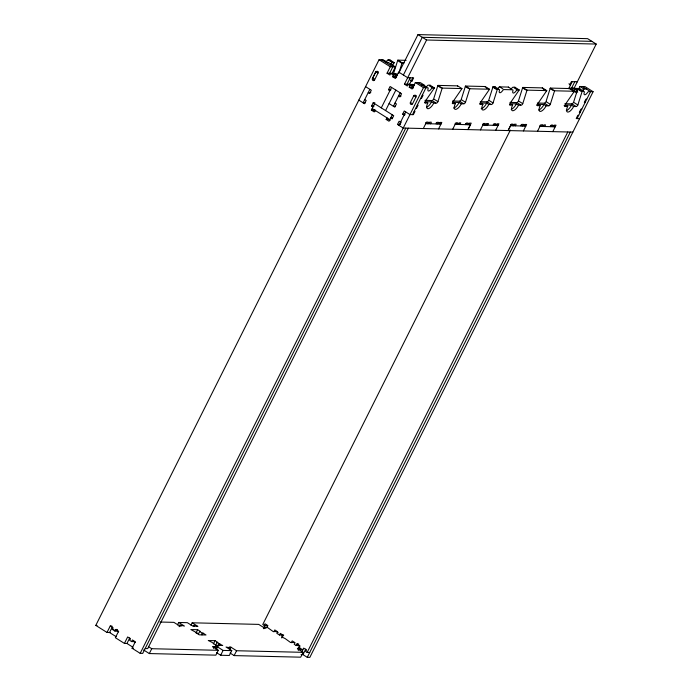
<?xml version="1.0" encoding="UTF-8"?>
<svg xmlns="http://www.w3.org/2000/svg" width="692" height="692" viewBox="0 0 692 692"><rect width="100%" height="100%" fill="white"/><g stroke="black" fill="none" stroke-linecap="round" stroke-linejoin="round"><path stroke-width="1.04" d="M393.523 73.672L397.64 60.602A1.86 0.753 -57.8 0 1 397.839 60.143L406.126 60.342M398.765 73.361L401.94 63.309A1.86 0.753 -57.8 0 1 402.138 62.842L404.206 62.894M302.767 654.502L307.274 657.339L309.826 657.4L593.096 91.707L588.762 91.604A1.851 0.753 -57.8 0 0 587.759 92.244L586.764 93.515A3.702 1.496 -57.8 0 1 584.039 93.446L584.325 92.157A1.851 0.753 -57.8 0 0 583.97 91.491L582.18 91.448A1.86 0.753 -57.8 0 0 581.981 91.915L577.855 104.976A1.851 0.753 -57.8 0 1 576.202 106.568L573.659 106.507A6.479 2.621 -57.8 0 1 567.855 112.095A6.479 2.621 -57.8 0 1 567.717 106.369L565.174 106.309A1.851 0.753 -57.8 0 1 565.139 104.674L574.04 91.725A1.86 0.753 -57.8 0 0 574.308 91.257L554.629 90.79A1.86 0.753 -57.8 0 0 554.43 91.249L550.304 104.319A1.851 0.753 -57.8 0 1 548.652 105.911L546.1 105.85A6.479 2.621 -57.8 0 1 540.305 111.438A6.479 2.621 -57.8 0 1 540.167 105.712L537.623 105.651A1.851 0.753 -57.8 0 1 537.58 104.008L546.481 91.059A1.86 0.753 -57.8 0 0 546.749 90.6L527.07 90.133A1.86 0.753 -57.8 0 0 526.88 90.591L522.754 103.653A1.851 0.753 -57.8 0 1 521.093 105.253L518.55 105.193A6.479 2.621 -57.8 0 1 512.755 110.781A6.479 2.621 -57.8 0 1 512.616 105.046L510.073 104.985A1.851 0.753 -57.8 0 1 510.03 103.35L518.931 90.401A1.86 0.753 -57.8 0 0 519.199 89.943L517.408 89.899A1.851 0.753 -57.8 0 0 516.405 90.531L515.41 91.802A3.702 1.496 -57.8 0 1 512.686 91.742L512.971 90.453A1.851 0.753 -57.8 0 0 512.616 89.787L503.949 89.579A1.851 0.753 -57.8 0 0 502.937 90.211L501.942 91.482A3.702 1.496 -57.8 0 1 499.217 91.413L499.503 90.124A1.851 0.753 -57.8 0 0 499.148 89.458L497.358 89.415A1.86 0.753 -57.8 0 0 497.167 89.882L493.041 102.944A1.851 0.753 -57.8 0 1 491.381 104.544L488.837 104.483A6.479 2.621 -57.8 0 1 483.033 110.063A6.479 2.621 -57.8 0 1 482.904 104.336L480.352 104.276A1.851 0.753 -57.8 0 1 480.317 102.641L489.218 89.692A1.86 0.753 -57.8 0 0 489.486 89.233L469.807 88.758A1.86 0.753 -57.8 0 0 469.608 89.225L465.491 102.286A1.851 0.753 -57.8 0 1 463.83 103.878L461.287 103.817A6.479 2.621 -57.8 0 1 455.483 109.405A6.479 2.621 -57.8 0 1 455.345 103.679L452.802 103.618A1.851 0.753 -57.8 0 1 452.767 101.984L461.668 89.034A1.851 0.753 -57.8 0 0 461.936 88.567L457.637 85.869L437.958 85.393A1.86 0.753 -57.8 0 0 437.759 85.86L433.642 98.921A1.851 0.753 -57.8 0 1 431.981 100.522L424.966 100.349M433.737 103.16A6.479 2.621 -57.8 0 1 427.933 108.748A6.479 2.621 -57.8 0 1 427.794 103.021L425.649 101.672L431.583 101.811L433.737 103.16L436.28 103.22A1.851 0.753 -57.8 0 0 437.932 101.629L442.058 88.567A1.86 0.753 -57.8 0 1 442.257 88.1L461.936 88.567M489.486 89.233L485.187 86.526L465.508 86.059A1.86 0.753 -57.8 0 0 465.318 86.517L461.192 99.579A1.851 0.753 -57.8 0 1 459.531 101.179L452.516 101.006M498.076 88.784L494.849 86.76L493.067 86.716A1.86 0.753 -57.8 0 0 492.868 87.175L488.742 100.245A1.851 0.753 -57.8 0 1 487.082 101.836L480.3 101.672M546.749 90.6L542.459 87.893L522.78 87.426A1.86 0.753 -57.8 0 0 522.581 87.884L518.455 100.954A1.851 0.753 -57.8 0 1 516.803 102.546L510.013 102.381M574.308 91.257L570.009 88.559L550.33 88.083A1.86 0.753 -57.8 0 0 550.131 88.55L546.014 101.612A1.851 0.753 -57.8 0 1 544.353 103.203L537.338 103.039M582.889 90.816L579.671 88.784L577.881 88.74A1.86 0.753 -57.8 0 0 577.69 89.207L573.564 102.269A1.851 0.753 -57.8 0 1 571.903 103.869L564.888 103.696M110.192 632.531L107.009 632.462L95.79 625.395L379.069 59.702L383.377 59.797A1.851 0.753 -57.8 0 1 383.731 60.464M374.597 79.917A1.384 1.237 -88.6 0 1 372.91 80.454A1.384 1.237 -88.6 0 1 372.443 78.568L376.033 71.449L377.503 71.293L378.143 72.781L374.597 79.917L372.426 78.551L375.799 71.821L378.342 71.881M369.857 89.337L363.11 102.805L365.22 102.857M107.009 632.462L110.244 625.992L111.94 626.035M387.044 73.231L390.288 66.769L395.374 66.89L392.139 73.352L387.044 73.231L389.907 75.039L390.72 73.421L395.807 73.542L397.563 74.641M372.997 106.905L371.569 106.006L373.187 102.771L374.882 102.805M112.329 626.978L109.552 632.523L116.239 636.726M389.596 73.291L392.831 66.83L381.586 59.754M375.055 110.322L374.242 111.94L371.379 110.132L374.614 103.67M117.467 631.13L114.924 631.061L112.303 629.409L113.107 627.8L110.244 625.992M114.924 631.061L115.737 629.452L117.432 629.486M411.16 81.076L412.008 81.094L413.626 77.867L407.683 77.72L398.635 72.029L395.4 78.49L392.537 76.691L393.35 75.073L397.589 75.177M389.925 90.626L388.489 89.726L390.106 86.5L401.568 93.705L399.95 96.941L398.514 96.041L401.057 96.101M381.292 107.874L391.542 87.4M399.094 72.314L417.977 34.6L587.62 38.657L596.21 44.063L574.083 88.247L568.997 88.126L571.86 89.925L572.673 88.308L577.759 88.429M385.582 110.573L395.833 90.098M403.393 75.021L422.276 37.307L591.911 41.364M392.277 114.785L389.042 121.256L386.179 119.448L386.984 117.83M414.499 85.306L413.21 84.493L408.124 84.372L407.311 85.99L404.448 84.19L426.575 40.006L596.21 44.063M115.737 629.452L118.6 631.251L115.365 637.713L124.413 643.413L127.648 636.951L130.511 638.751L129.698 640.368L131.636 641.579L134.179 641.64M400.132 92.806L393.385 106.274L395.366 106.326M124.413 643.413L126.956 643.473L129.733 637.929M406.991 84.251L410.235 77.781M409.24 84.908L412.778 77.841M131.636 641.579L132.44 639.962L135.303 641.769L132.068 648.231L140.182 653.343L142.725 653.404L405.772 128.115M421.67 84.978L424.213 85.038L420.433 82.668L415.347 82.538L412.112 89.008L409.24 87.201L410.053 85.592L414.292 85.687M572.864 132.111L403.228 128.055L397.502 124.448L399.12 121.221L400.547 122.121M404.69 115.131L402.623 114.215L404.24 110.98L409.975 114.587L413.366 114.673L414.984 111.438L414.136 111.421M398.929 125.356L405.676 111.888M410.399 102.459L413.989 95.34L415.451 95.185L416.1 96.664L412.544 103.809A1.384 1.237 -88.6 0 1 410.866 104.345A1.384 1.237 -88.6 0 1 410.399 102.459L412.544 103.809M400.002 124.482L401.213 122.06M140.182 653.343L423.461 87.65L427.794 87.754A1.851 0.753 -57.8 0 1 428.149 88.42L427.864 89.709A3.702 1.496 -57.8 0 0 430.588 89.778L431.583 88.507A1.851 0.753 -57.8 0 1 432.595 87.867L434.386 87.91A1.86 0.753 -57.8 0 1 434.118 88.377L425.217 101.326A1.851 0.753 -57.8 0 0 425.251 102.961L427.794 103.021M412.518 114.647L426.004 87.711L417.89 82.608M408.315 128.176L147.699 648.612L145.156 648.551M149.316 653.559L151.747 648.715L218.3 650.307L215.869 655.151L149.316 653.559L143.59 649.952M423.305 128.539L426.54 122.069L428.236 122.112L427.422 123.73L425.71 122.648M177.489 624.902L178.7 622.471L187.368 622.679L193.103 626.286L194.798 626.329L193.362 625.43L194.772 625.456L196.199 626.364L197.895 626.398L192.168 622.8L190.957 625.222M428.841 123.764L429.645 122.147L431.341 122.19L430.536 123.807L428.391 122.449M179.09 626.718L179.894 625.101L184.435 626.078L178.7 622.471M436.194 123.937L436.998 122.32L438.693 122.363L437.889 123.98L436.168 122.899M439.299 124.015L440.112 122.397L441.807 122.441L438.572 128.902M196.026 632.955L197.644 629.72L200.516 631.519L199.659 631.502L198.448 633.924M452.706 129.24L455.942 122.778L457.637 122.813L456.832 124.43L455.111 123.349M201.476 634.772L202.289 633.154L203.137 633.171L206 634.979L199.218 634.815L196.355 633.016L197.203 633.033L190.862 629.556L197.644 629.72M202.323 634.789L203.137 633.171M465.595 124.646L466.399 123.029L468.103 123.064L467.29 124.681L465.569 123.6M468.7 124.716L469.513 123.098L471.209 123.141L467.974 129.603L470.387 124.75L468.752 123.721M213.43 643.906L215.048 640.671L217.911 642.479L217.063 642.453L215.446 645.688M213.456 648.352L214.269 646.735L217.106 647.677L216.293 649.286M216.155 649.234L217.366 646.812L223.101 650.419L231.768 650.627L229.337 655.471L220.67 655.263L216.579 652.694M217.781 646.094L219.001 643.672L222.712 645.498L215.921 645.333L211.977 642.332L208.266 640.515L215.048 640.671M218.629 646.12L219.848 643.69M480.412 129.906L483.647 123.435L485.343 123.479L484.538 125.096L482.817 124.015M220.67 655.263L223.101 650.419M229.216 650.368L230.834 647.132L236.56 650.739L303.122 652.331L300.691 657.184L234.138 655.592L230.047 653.014M229.355 650.419L230.566 647.997L229.138 647.098L230.834 647.132M493.301 125.304L494.114 123.686L495.809 123.73L494.996 125.347L493.275 124.266M496.415 125.382L497.219 123.764L498.915 123.807L495.68 130.269M234.138 655.592L236.56 650.739M508.11 130.563L510.54 125.71L525.808 126.074L524.164 125.044M508.118 130.563L511.353 124.102L513.057 124.145L512.244 125.762L510.523 124.672M510.324 130.122L262.77 624.487L264.197 625.386L266.74 625.447M264.197 625.386L265.01 623.769L267.873 625.577L266.948 627.419M263.367 628.431L264.82 625.533M263.911 628.751L264.716 627.134L267.06 627.186L273.132 631.528L276.532 631.606L278.201 632.661M521.007 125.97L521.82 124.352L523.515 124.396L522.702 126.005L520.989 124.923M524.121 126.039L524.925 124.43L526.621 124.465L523.386 130.935M273.868 631.779L274.793 629.928L277.656 631.735L276.852 633.353L279.473 635.005L283.711 635.1M279.473 635.005L280.286 633.388L283.149 635.187L281.756 637.955M537.52 131.272L540.763 124.802L542.459 124.845L541.646 126.463L539.933 125.382M543.064 126.498L543.869 124.88L545.564 124.923L544.76 126.532L542.606 125.183M291.271 642.73L292.197 640.887L295.06 642.686L294.247 644.304L296.185 645.515L298.728 645.575M568.694 88.723L572.232 81.656M550.417 126.671L551.221 125.053L552.917 125.096L552.112 126.714L550.391 125.633M574.784 81.717L571.54 88.187L572.976 89.086M553.522 126.748L554.335 125.131L556.031 125.174L552.787 131.636M296.185 645.515L296.989 643.906L298.685 643.941M573.789 91.145L574.602 89.528L577.145 89.588L576.341 91.206L573.789 91.145L576.661 92.944M298.468 648.473L299.852 645.705L296.989 643.906M578.503 89.251L579.896 86.483L584.982 86.604L593.096 91.707M298.278 650.385L299.082 648.767L300.518 649.667L302.862 649.727L298.2 647.297L299.895 647.34M301.651 652.149L303.676 648.11L306.539 649.909L305.726 651.527L307.161 652.426L309.705 652.487M582.716 90.764L583.667 88.853L586.254 88.948M305.76 649.096L302.984 654.632L301.072 654.589M307.161 652.426L567.777 131.99M307.274 657.339L570.32 132.051M577.067 118.583L590.553 91.647L582.439 86.543M392.217 65.705L393.999 63.119A1.86 0.753 -57.8 0 0 394.258 62.661L389.968 59.953L388.177 59.91A1.851 0.753 -57.8 0 0 387.174 60.541L386.171 61.813M390.47 64.52L391.464 63.249A1.851 0.753 -57.8 0 1 392.476 62.617L394.258 62.661M426.289 87.071L427.293 85.799A1.851 0.753 -57.8 0 1 428.296 85.168L430.087 85.211L434.386 87.91M497.643 88.775L498.647 87.503A1.851 0.753 -57.8 0 1 499.65 86.872L508.317 87.08L511.535 89.104M511.111 89.104L512.106 87.832A1.851 0.753 -57.8 0 1 513.118 87.192L514.9 87.235L519.199 89.943M582.465 90.808L583.46 89.536A1.851 0.753 -57.8 0 1 584.472 88.905M385.868 62.444L388.411 62.505L395.374 66.89M392.537 76.691L396.775 76.786M577.327 81.777L571.384 81.639L569.767 84.874L570.615 84.891L568.902 83.81M372.426 78.551L374.121 78.594M404.448 84.19L409.543 84.312M409.24 87.201L413.487 87.304M388.489 89.726L391.032 89.787M370.8 92.641L368.256 92.581L369.684 93.481L371.31 90.245L365.558 86.63M422.232 95.254L423.08 95.271L421.454 98.506L420.606 98.489M586.781 99.19L585.925 99.172L584.308 102.399L585.155 102.425M416.316 95.781L413.773 95.721L415.918 97.07M461.287 103.817L459.133 102.468L453.199 102.329L455.345 103.679M488.837 104.483L486.692 103.125L480.75 102.987L482.904 104.336M518.55 105.193L516.405 103.843L510.462 103.696L512.616 105.046M546.1 105.85L543.955 104.501L538.021 104.354L540.167 105.712M573.659 106.507L571.505 105.158L565.572 105.02L567.717 106.369M417.241 105.219L418.089 105.245L416.463 108.471L415.615 108.454M581.79 109.154L580.934 109.137L579.316 112.372L580.164 112.389M371.569 106.006L374.113 106.066M371.379 110.132L375.618 110.236M578.685 115.356L577.837 115.33L576.22 118.566L579.611 118.643M402.623 114.215L405.166 114.275M392.355 118.064L390.66 118.021L392.096 118.92L393.713 115.694L373.187 102.771M386.179 119.448L388.722 119.508L390.15 120.417M425.718 123.678L440.986 124.05L439.351 123.02M455.12 124.387L470.387 124.75M482.843 125.053L498.11 125.416L496.467 124.387M539.942 126.411L555.209 126.783L553.574 125.754M397.502 124.448L400.045 124.508M159.947 622.022L173.908 622.359L179.635 625.966L181.33 626.009L179.894 625.101M192.168 622.8L258.721 624.392L264.456 627.99L266.152 628.033L264.716 627.134M95.79 625.395L97.062 625.43M112.303 629.409L113.998 629.452M293.936 642.565L290.536 642.479L285.199 638.604L281.488 636.787M214.269 646.735L212.574 646.7L218.3 650.307M217.366 646.812L215.67 646.769L217.106 647.677M299.082 648.767L297.387 648.724L303.122 652.331M230.566 647.997L226.033 647.02L231.768 650.627M132.068 648.231L133.34 648.266M579.896 86.483L583.667 88.853M577.881 88.74L582.18 91.448M577.69 89.207L580.908 91.232M575.216 88.368L577.145 89.588M574.083 88.247L575.519 89.147M572.673 88.308L574.602 89.528M576.341 91.206L577.768 92.105M572.422 90.704L574.04 91.725M574.101 102.606L577.855 104.976M550.33 88.083L554.629 90.79M550.131 88.55L553.358 90.574M571.903 103.869L575.666 106.231M543.263 89.034L546.481 91.059M564.101 105.634L565.174 106.309M546.55 101.949L550.304 104.319M522.78 87.426L527.07 90.133M522.581 87.884L525.808 89.917M544.353 103.203L548.107 105.573M515.713 88.377L516.786 89.052M514.191 87.867L517.408 89.899M536.551 104.968L537.623 105.651M417.977 34.6L426.575 40.006M499.65 86.872L502.876 88.896M518.991 101.291L522.754 103.653M493.067 86.716L497.358 89.415M492.868 87.175L496.086 89.207M516.803 102.546L520.557 104.916M486 87.659L487.073 88.342M509.537 104.648L510.073 104.985M489.279 100.582L493.041 102.944M465.508 86.059L469.807 88.758M465.318 86.517L468.536 88.55M487.082 101.836L490.844 104.207M513.922 124.932L515.358 125.832L516.163 124.214L514.467 124.179L513.654 125.788L511.942 124.707M479.816 103.938L480.352 104.276M461.728 99.916L465.491 102.286M397.839 60.143L402.138 62.842M437.958 85.393L442.257 88.1M398.722 61.285L401.94 63.309M437.759 85.86L440.986 87.884M459.531 101.179L463.294 103.54M390.504 60.922L392.113 61.934M431.964 87.019L433.036 87.694M388.177 59.91L391.395 61.943M429.369 85.843L432.595 87.867M486.216 124.266L487.644 125.174L488.457 123.557L486.761 123.513L485.948 125.131L484.236 124.05M384.449 60.472L387.676 62.496A1.851 0.753 -57.8 0 1 387.892 62.583M426.722 87.08L423.495 85.047A1.851 0.753 -57.8 0 1 423.841 85.358M452.265 103.281L452.802 103.618M379.069 59.702L390.288 66.769M415.347 82.538L423.461 87.65M410.287 80.013L412.008 81.094M393.264 73.482L395.893 75.134L395.08 76.751L396.516 77.651M410.667 84.433L412.596 85.652L411.792 87.261L413.219 88.169M434.178 99.259L437.932 101.629M390.72 73.421L393.35 75.073M408.124 84.372L410.053 85.592M431.981 100.522L435.744 102.883M458.511 123.609L459.938 124.508L460.751 122.891L459.056 122.847L458.242 124.465L456.521 123.384M375.799 71.821L377.944 73.17M424.715 102.624L425.251 102.961M395.011 103.039L396.438 103.947L394.821 107.174L389.094 103.575M364.745 99.587L366.18 100.487L364.563 103.722L358.811 100.098M372.192 108.523L389.847 119.638M373.922 110.192L375.358 111.101M281.54 634.763L283.21 635.81M298.183 645.238L299.887 646.311M199.659 631.502L202.289 633.154M217.063 642.453L219.001 643.672M148.469 646.648L151.747 648.715M116.991 630.827L118.661 631.874M133.634 641.302L135.338 642.375M126.956 643.473L132.916 647.219M579.671 88.784A1.851 0.753 -57.8 0 1 580.026 89.45M571.505 105.158A6.479 2.621 -57.8 0 1 566.29 110.659M570.009 88.559A1.86 0.753 -57.8 0 1 569.81 88.905M543.955 104.501A6.479 2.621 -57.8 0 1 538.739 110.002M542.459 87.893A1.86 0.753 -57.8 0 1 542.26 88.247M516.405 103.843A6.479 2.621 -57.8 0 1 511.189 109.345M514.9 87.235A1.86 0.753 -57.8 0 1 514.71 87.581M508.317 87.08A1.851 0.753 -57.8 0 1 508.655 87.391M494.849 86.76A1.851 0.753 -57.8 0 1 495.204 87.426M486.692 103.125A6.479 2.621 -57.8 0 1 481.165 108.696M485.187 86.526A1.86 0.753 -57.8 0 1 484.997 86.872M459.133 102.468A6.479 2.621 -57.8 0 1 453.615 108.038M457.637 85.869A1.851 0.753 -57.8 0 1 457.516 86.102M431.583 101.811A6.479 2.621 -57.8 0 1 426.713 107.199M430.087 85.211A1.86 0.753 -57.8 0 1 429.957 85.445M389.968 59.953A1.86 0.753 -57.8 0 1 389.7 60.412"/></g></svg>
